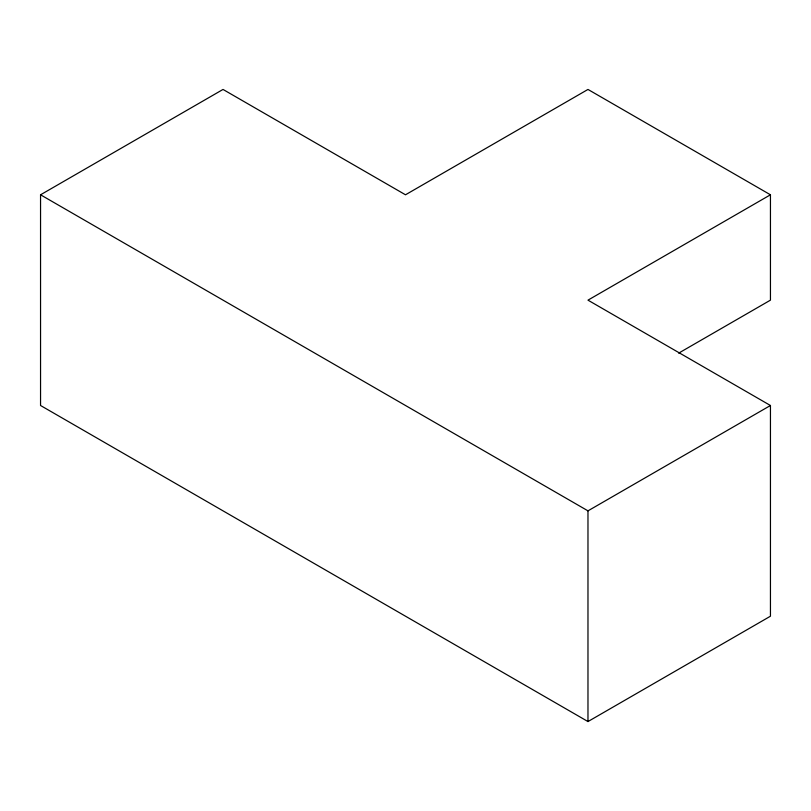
<?xml version="1.0" encoding="UTF-8"?>
<svg xmlns="http://www.w3.org/2000/svg" width="811" height="811" viewBox="0 0 811 811"><rect width="100%" height="100%" fill="white"/><g stroke="black" fill="none" stroke-linecap="round" stroke-linejoin="round"><path stroke-width="1.22" d="M770.45 194.792L587.975 300.151L770.45 405.5L770.45 616.208L587.975 721.557L40.55 405.5L40.55 194.792L223.025 89.443L405.5 194.792L587.975 89.443L770.45 194.792L770.45 300.151L678.665 353.14M40.55 194.792L587.975 510.849L770.45 405.5M587.975 510.849L587.975 721.557"/></g></svg>
